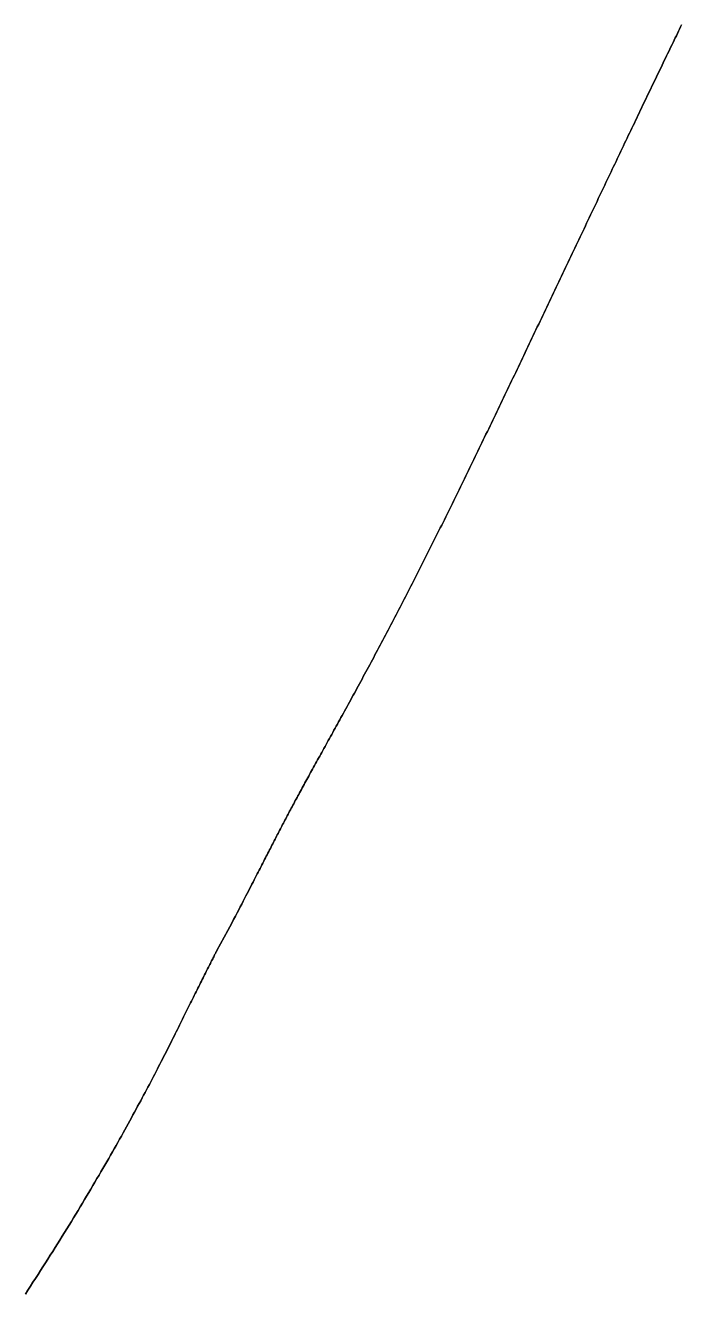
# Model space of a CAD drawing. Header units: inches. Extents: x 130170 to 284068, y 377793 to 804530.
# Drawn here: x 259175.51 to 259201.36, y 738514.96 to 738564.84 of the extents above; entities that cross this region are included whole.
import ezdxf

# ---------------------------------------------------------------- set-up
doc = ezdxf.new("R2010")
doc.units = ezdxf.units.IN
doc.header["$MEASUREMENT"] = 0
doc.layers.add('muni_il', color=7, linetype='Continuous')

msp = doc.modelspace()

# ---------------------------------------------------------------- linework, layer by layer
at = {"layer": 'muni_il'}
for points in [[(259175.509, 738514.901), (259175.61, 738515.056), (259175.71, 738515.21), (259175.81, 738515.363), (259175.909, 738515.517), (259176.008, 738515.67), (259176.106, 738515.822), (259176.204, 738515.975), (259176.3, 738516.126), (259176.397, 738516.278), (259176.492, 738516.428), (259176.587, 738516.579), (259176.682, 738516.728), (259176.775, 738516.877), (259176.868, 738517.026), (259176.96, 738517.174), (259177.052, 738517.321), (259177.143, 738517.468), (259177.233, 738517.614), (259177.322, 738517.759), (259177.41, 738517.904), (259177.498, 738518.048), (259177.585, 738518.191), (259177.671, 738518.333), (259177.757, 738518.475), (259177.841, 738518.616), (259177.925, 738518.756), (259178.008, 738518.895), (259178.09, 738519.033), (259178.172, 738519.17), (259178.252, 738519.307), (259178.332, 738519.443), (259178.411, 738519.577), (259178.489, 738519.711), (259178.566, 738519.844), (259178.642, 738519.976), (259178.718, 738520.107), (259178.792, 738520.237), (259178.866, 738520.365), (259178.939, 738520.493), (259179.011, 738520.62), (259179.082, 738520.746), (259179.153, 738520.871), (259179.223, 738520.995), (259179.291, 738521.118), (259179.359, 738521.24), (259179.426, 738521.361), (259179.493, 738521.48), (259179.558, 738521.599), (259179.623, 738521.717), (259179.687, 738521.833), (259179.75, 738521.949), (259179.812, 738522.064), (259179.874, 738522.177), (259179.934, 738522.29), (259179.994, 738522.401), (259180.054, 738522.512), (259180.112, 738522.621), (259180.17, 738522.729), (259180.227, 738522.837), (259180.283, 738522.943), (259180.339, 738523.049), (259180.394, 738523.153), (259180.448, 738523.257), (259180.502, 738523.359), (259180.555, 738523.461), (259180.607, 738523.561), (259180.659, 738523.661), (259180.71, 738523.76), (259180.76, 738523.858), (259180.81, 738523.955), (259180.859, 738524.051), (259180.908, 738524.146), (259180.956, 738524.24), (259181.004, 738524.334), (259181.051, 738524.427), (259181.098, 738524.519), (259181.144, 738524.61), (259181.19, 738524.7), (259181.235, 738524.789), (259181.279, 738524.878), (259181.324, 738524.966), (259181.368, 738525.054), (259181.411, 738525.14), (259181.454, 738525.226), (259181.497, 738525.311), (259181.539, 738525.396), (259181.581, 738525.48), (259181.622, 738525.563), (259181.663, 738525.645), (259181.704, 738525.727), (259181.744, 738525.808), (259181.784, 738525.889), (259181.824, 738525.968), (259181.864, 738526.047), (259181.902, 738526.126), (259181.941, 738526.204), (259181.98, 738526.281), (259182.018, 738526.357), (259182.055, 738526.433), (259182.093, 738526.508), (259182.13, 738526.583), (259182.166, 738526.656), (259182.202, 738526.729), (259182.238, 738526.801), (259182.274, 738526.872), (259182.309, 738526.942), (259182.344, 738527.012), (259182.378, 738527.081), (259182.412, 738527.148), (259182.445, 738527.215), (259182.478, 738527.28), (259182.51, 738527.345), (259182.542, 738527.408), (259182.573, 738527.471), (259182.603, 738527.531), (259182.633, 738527.591), (259182.663, 738527.649), (259182.691, 738527.706), (259182.719, 738527.762), (259182.746, 738527.815), (259182.772, 738527.867), (259182.798, 738527.918), (259182.822, 738527.966), (259182.846, 738528.013), (259182.869, 738528.058), (259182.89, 738528.1), (259182.91, 738528.141), (259182.93, 738528.179), (259182.948, 738528.215), (259182.965, 738528.248), (259182.98, 738528.278), (259182.994, 738528.306), (259183.007, 738528.331), (259183.019, 738528.353), (259183.028, 738528.373), (259183.036, 738528.389), (259183.043, 738528.401), (259183.048, 738528.41), (259183.051, 738528.417), (259183.488, 738529.207), (259183.642, 738529.502), (259183.714, 738529.641), (259183.783, 738529.773), (259183.85, 738529.901), (259183.914, 738530.023), (259183.975, 738530.14), (259184.034, 738530.253), (259184.09, 738530.362), (259184.145, 738530.467), (259184.198, 738530.569), (259184.249, 738530.667), (259184.298, 738530.763), (259184.346, 738530.855), (259184.393, 738530.944), (259184.438, 738531.032), (259184.482, 738531.116), (259184.524, 738531.199), (259184.566, 738531.28), (259184.606, 738531.358), (259184.646, 738531.435), (259184.685, 738531.51), (259184.723, 738531.584), (259184.76, 738531.656), (259184.796, 738531.727), (259184.832, 738531.797), (259184.867, 738531.865), (259184.901, 738531.933), (259184.935, 738531.999), (259184.969, 738532.065), (259185.002, 738532.13), (259185.035, 738532.193), (259185.067, 738532.257), (259185.099, 738532.319), (259185.131, 738532.381), (259185.162, 738532.442), (259185.193, 738532.503), (259185.224, 738532.563), (259185.255, 738532.623), (259185.285, 738532.683), (259185.316, 738532.742), (259185.346, 738532.801), (259185.376, 738532.859), (259185.406, 738532.917), (259185.436, 738532.976), (259185.466, 738533.033), (259185.496, 738533.091), (259185.526, 738533.149), (259185.555, 738533.206), (259185.585, 738533.264), (259185.615, 738533.321), (259185.645, 738533.379), (259185.675, 738533.437), (259185.706, 738533.494), (259185.736, 738533.552), (259185.766, 738533.61), (259185.797, 738533.668), (259185.828, 738533.726), (259185.858, 738533.784), (259185.889, 738533.843), (259185.921, 738533.902), (259185.952, 738533.961), (259185.983, 738534.02), (259186.015, 738534.079), (259186.047, 738534.139), (259186.08, 738534.199), (259186.112, 738534.26), (259186.145, 738534.321), (259186.178, 738534.382), (259186.211, 738534.444), (259186.245, 738534.506), (259186.278, 738534.568), (259186.313, 738534.631), (259186.347, 738534.695), (259186.382, 738534.758), (259186.417, 738534.823), (259186.452, 738534.888), (259186.488, 738534.953), (259186.524, 738535.019), (259186.56, 738535.085), (259186.597, 738535.152), (259186.634, 738535.219), (259186.671, 738535.287), (259186.709, 738535.356), (259186.747, 738535.425), (259186.786, 738535.494), (259186.824, 738535.565), (259186.863, 738535.635), (259186.903, 738535.707), (259186.942, 738535.778), (259186.982, 738535.851), (259187.023, 738535.924), (259187.064, 738535.998), (259187.105, 738536.072), (259187.146, 738536.147), (259187.188, 738536.222), (259187.23, 738536.298), (259187.272, 738536.374), (259187.315, 738536.452), (259187.358, 738536.529), (259187.401, 738536.608), (259187.445, 738536.687), (259187.489, 738536.766), (259187.533, 738536.846), (259187.578, 738536.927), (259187.623, 738537.008), (259187.668, 738537.09), (259187.713, 738537.172), (259187.759, 738537.255), (259187.805, 738537.338), (259187.851, 738537.422), (259187.898, 738537.506), (259187.944, 738537.591), (259187.991, 738537.677), (259188.039, 738537.763), (259188.086, 738537.849), (259188.134, 738537.936), (259188.182, 738538.024), (259188.23, 738538.112), (259188.278, 738538.2), (259188.327, 738538.289), (259188.376, 738538.378), (259188.425, 738538.468), (259188.474, 738538.558), (259188.523, 738538.649), (259188.573, 738538.74), (259188.623, 738538.832), (259188.673, 738538.924), (259188.723, 738539.016), (259188.773, 738539.109), (259188.823, 738539.202), (259188.874, 738539.295), (259188.924, 738539.39), (259188.975, 738539.484), (259189.026, 738539.578), (259189.077, 738539.673), (259189.128, 738539.769), (259189.179, 738539.865), (259189.231, 738539.961), (259189.282, 738540.057), (259189.334, 738540.154), (259189.386, 738540.251), (259189.437, 738540.348), (259189.489, 738540.445), (259189.541, 738540.543), (259189.593, 738540.642), (259189.645, 738540.74), (259189.697, 738540.839), (259189.749, 738540.938), (259189.802, 738541.037), (259189.854, 738541.136), (259189.906, 738541.236), (259189.959, 738541.336), (259190.011, 738541.436), (259190.063, 738541.537), (259190.116, 738541.637), (259190.168, 738541.738), (259190.221, 738541.839), (259190.274, 738541.941), (259190.326, 738542.042), (259190.379, 738542.144), (259190.432, 738542.246), (259190.484, 738542.348), (259190.537, 738542.451), (259190.59, 738542.553), (259190.643, 738542.656), (259190.695, 738542.759), (259190.748, 738542.862), (259190.801, 738542.965), (259190.854, 738543.068), (259190.906, 738543.172), (259190.959, 738543.275), (259191.012, 738543.379), (259191.065, 738543.484), (259191.118, 738543.588), (259191.17, 738543.692), (259191.223, 738543.797), (259191.276, 738543.901), (259191.329, 738544.006), (259191.382, 738544.111), (259191.435, 738544.216), (259191.487, 738544.321), (259191.54, 738544.427), (259191.593, 738544.532), (259191.646, 738544.638), (259191.699, 738544.744), (259191.752, 738544.85), (259191.804, 738544.956), (259191.857, 738545.062), (259191.91, 738545.168), (259191.963, 738545.275), (259192.016, 738545.381), (259192.069, 738545.488), (259192.121, 738545.595), (259192.174, 738545.702), (259192.227, 738545.809), (259192.28, 738545.916), (259192.333, 738546.023), (259192.386, 738546.131), (259192.438, 738546.238), (259192.491, 738546.346), (259192.544, 738546.453), (259192.597, 738546.561), (259192.65, 738546.669), (259192.703, 738546.777), (259192.756, 738546.886), (259192.808, 738546.994), (259192.861, 738547.102), (259192.914, 738547.211), (259192.967, 738547.32), (259193.02, 738547.428), (259193.073, 738547.537), (259193.126, 738547.646), (259193.179, 738547.755), (259193.232, 738547.864), (259193.285, 738547.974), (259193.338, 738548.083), (259193.391, 738548.193), (259193.444, 738548.302), (259193.497, 738548.412), (259193.55, 738548.522), (259193.603, 738548.631), (259193.656, 738548.741), (259193.709, 738548.851), (259193.762, 738548.961), (259193.815, 738549.072), (259193.868, 738549.182), (259193.921, 738549.292), (259193.974, 738549.403), (259194.028, 738549.513), (259194.081, 738549.624), (259194.134, 738549.735), (259194.187, 738549.845), (259194.24, 738549.956), (259194.293, 738550.067), (259194.347, 738550.178), (259194.4, 738550.289), (259194.453, 738550.4), (259194.506, 738550.511), (259194.56, 738550.623), (259194.613, 738550.734), (259194.666, 738550.845), (259194.719, 738550.957), (259194.773, 738551.068), (259194.826, 738551.18), (259194.879, 738551.291), (259194.933, 738551.403), (259194.986, 738551.514), (259195.039, 738551.626), (259195.092, 738551.738), (259195.146, 738551.849), (259195.199, 738551.961), (259195.252, 738552.073), (259195.305, 738552.184), (259195.359, 738552.296), (259195.412, 738552.408), (259195.465, 738552.52), (259195.518, 738552.631), (259195.572, 738552.743), (259195.625, 738552.855), (259195.678, 738552.966), (259195.731, 738553.078), (259195.785, 738553.19), (259195.838, 738553.301), (259195.891, 738553.413), (259195.944, 738553.525), (259195.997, 738553.636), (259196.05, 738553.748), (259196.103, 738553.859), (259196.156, 738553.971), (259196.209, 738554.082), (259196.262, 738554.193), (259196.315, 738554.305), (259196.368, 738554.416), (259196.421, 738554.527), (259196.473, 738554.638), (259196.526, 738554.749), (259196.579, 738554.86), (259196.632, 738554.97), (259196.684, 738555.081), (259196.737, 738555.192), (259196.789, 738555.302), (259196.842, 738555.412), (259196.894, 738555.523), (259196.946, 738555.633), (259196.999, 738555.743), (259197.051, 738555.853), (259197.103, 738555.963), (259197.155, 738556.072), (259197.207, 738556.182), (259197.259, 738556.291), (259197.311, 738556.4), (259197.363, 738556.509), (259197.415, 738556.618), (259197.466, 738556.727), (259197.518, 738556.835), (259197.57, 738556.943), (259197.621, 738557.052), (259197.672, 738557.16), (259197.724, 738557.268), (259197.775, 738557.375), (259197.826, 738557.483), (259197.877, 738557.59), (259197.928, 738557.697), (259197.979, 738557.804), (259198.029, 738557.91), (259198.08, 738558.017), (259198.13, 738558.123), (259198.181, 738558.229), (259198.231, 738558.335), (259198.282, 738558.44), (259198.332, 738558.545), (259198.382, 738558.65), (259198.432, 738558.755), (259198.481, 738558.86), (259198.531, 738558.964), (259198.581, 738559.068), (259198.63, 738559.172), (259198.679, 738559.276), (259198.729, 738559.379), (259198.778, 738559.482), (259198.827, 738559.585), (259198.876, 738559.687), (259198.924, 738559.789), (259198.973, 738559.891), (259199.022, 738559.993), (259199.07, 738560.094), (259199.118, 738560.195), (259199.166, 738560.296), (259199.214, 738560.397), (259199.262, 738560.497), (259199.31, 738560.597), (259199.358, 738560.697), (259199.405, 738560.796), (259199.453, 738560.895), (259199.5, 738560.994), (259199.547, 738561.092), (259199.594, 738561.19), (259199.641, 738561.288), (259199.687, 738561.386), (259199.734, 738561.483), (259199.781, 738561.58), (259199.827, 738561.677), (259199.873, 738561.773), (259199.919, 738561.869), (259199.965, 738561.965), (259200.011, 738562.06), (259200.056, 738562.155), (259200.102, 738562.25), (259200.147, 738562.344), (259200.193, 738562.438), (259200.238, 738562.532), (259200.283, 738562.625), (259200.327, 738562.719), (259200.372, 738562.812), (259200.417, 738562.904), (259200.461, 738562.996), (259200.505, 738563.088), (259200.55, 738563.18), (259200.594, 738563.271), (259200.638, 738563.362), (259200.681, 738563.453), (259200.725, 738563.543), (259200.769, 738563.633), (259200.812, 738563.723), (259200.855, 738563.812), (259200.898, 738563.901), (259200.941, 738563.99), (259200.984, 738564.079), (259201.027, 738564.167), (259201.07, 738564.255), (259201.112, 738564.342), (259201.154, 738564.429), (259201.197, 738564.516), (259201.239, 738564.603), (259201.281, 738564.689), (259201.323, 738564.775), (259201.364, 738564.861)], [(259201.364, 738564.861), (259201.323, 738564.775), (259201.281, 738564.689), (259201.239, 738564.603), (259201.197, 738564.516), (259201.154, 738564.429), (259201.112, 738564.342), (259201.07, 738564.255), (259201.027, 738564.167), (259200.984, 738564.079), (259200.941, 738563.99), (259200.898, 738563.901), (259200.855, 738563.812), (259200.812, 738563.723), (259200.769, 738563.633), (259200.725, 738563.543), (259200.681, 738563.453), (259200.638, 738563.362), (259200.594, 738563.271), (259200.55, 738563.18), (259200.505, 738563.088), (259200.461, 738562.996), (259200.417, 738562.904), (259200.372, 738562.812), (259200.327, 738562.719), (259200.283, 738562.625), (259200.238, 738562.532), (259200.193, 738562.438), (259200.147, 738562.344), (259200.102, 738562.25), (259200.056, 738562.155), (259200.011, 738562.06), (259199.965, 738561.965), (259199.919, 738561.869), (259199.873, 738561.773), (259199.827, 738561.677), (259199.781, 738561.58), (259199.734, 738561.483), (259199.687, 738561.386), (259199.641, 738561.288), (259199.594, 738561.19), (259199.547, 738561.092), (259199.5, 738560.994), (259199.453, 738560.895), (259199.405, 738560.796), (259199.358, 738560.697), (259199.31, 738560.597), (259199.262, 738560.497), (259199.214, 738560.397), (259199.166, 738560.296), (259199.118, 738560.195), (259199.07, 738560.094), (259199.022, 738559.993), (259198.973, 738559.891), (259198.924, 738559.789), (259198.876, 738559.687), (259198.827, 738559.585), (259198.778, 738559.482), (259198.729, 738559.379), (259198.679, 738559.276), (259198.63, 738559.172), (259198.581, 738559.068), (259198.531, 738558.964), (259198.481, 738558.86), (259198.432, 738558.755), (259198.382, 738558.65), (259198.332, 738558.545), (259198.282, 738558.44), (259198.231, 738558.335), (259198.181, 738558.229), (259198.13, 738558.123), (259198.08, 738558.017), (259198.029, 738557.91), (259197.979, 738557.804), (259197.928, 738557.697), (259197.877, 738557.59), (259197.826, 738557.483), (259197.775, 738557.375), (259197.724, 738557.268), (259197.672, 738557.16), (259197.621, 738557.052), (259197.57, 738556.943), (259197.518, 738556.835), (259197.466, 738556.727), (259197.415, 738556.618), (259197.363, 738556.509), (259197.311, 738556.4), (259197.259, 738556.291), (259197.207, 738556.182), (259197.155, 738556.072), (259197.103, 738555.963), (259197.051, 738555.853), (259196.999, 738555.743), (259196.946, 738555.633), (259196.894, 738555.523), (259196.842, 738555.412), (259196.789, 738555.302), (259196.737, 738555.192), (259196.684, 738555.081), (259196.632, 738554.97), (259196.579, 738554.86), (259196.526, 738554.749), (259196.473, 738554.638), (259196.421, 738554.527), (259196.368, 738554.416), (259196.315, 738554.305), (259196.262, 738554.193), (259196.209, 738554.082), (259196.156, 738553.971), (259196.103, 738553.859), (259196.05, 738553.748), (259195.997, 738553.636), (259195.944, 738553.525), (259195.891, 738553.413), (259195.838, 738553.301), (259195.785, 738553.19), (259195.731, 738553.078), (259195.678, 738552.966), (259195.625, 738552.855), (259195.572, 738552.743), (259195.518, 738552.631), (259195.465, 738552.52), (259195.412, 738552.408), (259195.359, 738552.296), (259195.305, 738552.184), (259195.252, 738552.073), (259195.199, 738551.961), (259195.146, 738551.849), (259195.092, 738551.738), (259195.039, 738551.626), (259194.986, 738551.514), (259194.933, 738551.403), (259194.879, 738551.291), (259194.826, 738551.18), (259194.773, 738551.068), (259194.719, 738550.957), (259194.666, 738550.845), (259194.613, 738550.734), (259194.56, 738550.623), (259194.506, 738550.511), (259194.453, 738550.4), (259194.4, 738550.289), (259194.347, 738550.178), (259194.293, 738550.067), (259194.24, 738549.956), (259194.187, 738549.845), (259194.134, 738549.735), (259194.081, 738549.624), (259194.028, 738549.513), (259193.974, 738549.403), (259193.921, 738549.292), (259193.868, 738549.182), (259193.815, 738549.072), (259193.762, 738548.961), (259193.709, 738548.851), (259193.656, 738548.741), (259193.603, 738548.631), (259193.55, 738548.522), (259193.497, 738548.412), (259193.444, 738548.302), (259193.391, 738548.193), (259193.338, 738548.083), (259193.285, 738547.974), (259193.232, 738547.864), (259193.179, 738547.755), (259193.126, 738547.646), (259193.073, 738547.537), (259193.02, 738547.428), (259192.967, 738547.32), (259192.914, 738547.211), (259192.861, 738547.102), (259192.808, 738546.994), (259192.756, 738546.886), (259192.703, 738546.777), (259192.65, 738546.669), (259192.597, 738546.561), (259192.544, 738546.453), (259192.491, 738546.346), (259192.438, 738546.238), (259192.386, 738546.131), (259192.333, 738546.023), (259192.28, 738545.916), (259192.227, 738545.809), (259192.174, 738545.702), (259192.121, 738545.595), (259192.069, 738545.488), (259192.016, 738545.381), (259191.963, 738545.275), (259191.91, 738545.168), (259191.857, 738545.062), (259191.804, 738544.956), (259191.752, 738544.85), (259191.699, 738544.744), (259191.646, 738544.638), (259191.593, 738544.532), (259191.54, 738544.427), (259191.487, 738544.321), (259191.435, 738544.216), (259191.382, 738544.111), (259191.329, 738544.006), (259191.276, 738543.901), (259191.223, 738543.797), (259191.17, 738543.692), (259191.118, 738543.588), (259191.065, 738543.484), (259191.012, 738543.379), (259190.959, 738543.275), (259190.906, 738543.172), (259190.854, 738543.068), (259190.801, 738542.965), (259190.748, 738542.862), (259190.695, 738542.759), (259190.643, 738542.656), (259190.59, 738542.553), (259190.537, 738542.451), (259190.484, 738542.348), (259190.432, 738542.246), (259190.379, 738542.144), (259190.326, 738542.042), (259190.274, 738541.941), (259190.221, 738541.839), (259190.168, 738541.738), (259190.116, 738541.637), (259190.063, 738541.537), (259190.011, 738541.436), (259189.959, 738541.336), (259189.906, 738541.236), (259189.854, 738541.136), (259189.802, 738541.037), (259189.749, 738540.938), (259189.697, 738540.839), (259189.645, 738540.74), (259189.593, 738540.642), (259189.541, 738540.543), (259189.489, 738540.445), (259189.437, 738540.348), (259189.386, 738540.251), (259189.334, 738540.154), (259189.282, 738540.057), (259189.231, 738539.961), (259189.179, 738539.865), (259189.128, 738539.769), (259189.077, 738539.673), (259189.026, 738539.578), (259188.975, 738539.484), (259188.924, 738539.39), (259188.874, 738539.295), (259188.823, 738539.202), (259188.773, 738539.109), (259188.723, 738539.016), (259188.673, 738538.924), (259188.623, 738538.832), (259188.573, 738538.74), (259188.523, 738538.649), (259188.474, 738538.558), (259188.425, 738538.468), (259188.376, 738538.378), (259188.327, 738538.289), (259188.278, 738538.2), (259188.23, 738538.112), (259188.182, 738538.024), (259188.134, 738537.936), (259188.086, 738537.849), (259188.039, 738537.763), (259187.991, 738537.677), (259187.944, 738537.591), (259187.898, 738537.506), (259187.851, 738537.422), (259187.805, 738537.338), (259187.759, 738537.255), (259187.713, 738537.172), (259187.668, 738537.09), (259187.623, 738537.008), (259187.578, 738536.927), (259187.533, 738536.846), (259187.489, 738536.766), (259187.445, 738536.687), (259187.401, 738536.608), (259187.358, 738536.529), (259187.315, 738536.452), (259187.272, 738536.374), (259187.23, 738536.298), (259187.188, 738536.222), (259187.146, 738536.147), (259187.105, 738536.072), (259187.064, 738535.998), (259187.023, 738535.924), (259186.982, 738535.851), (259186.942, 738535.778), (259186.903, 738535.707), (259186.863, 738535.635), (259186.824, 738535.565), (259186.786, 738535.494), (259186.747, 738535.425), (259186.709, 738535.356), (259186.671, 738535.287), (259186.634, 738535.219), (259186.597, 738535.152), (259186.56, 738535.085), (259186.524, 738535.019), (259186.488, 738534.953), (259186.452, 738534.888), (259186.417, 738534.823), (259186.382, 738534.758), (259186.347, 738534.695), (259186.313, 738534.631), (259186.278, 738534.568), (259186.245, 738534.506), (259186.211, 738534.444), (259186.178, 738534.382), (259186.145, 738534.321), (259186.112, 738534.26), (259186.08, 738534.199), (259186.047, 738534.139), (259186.015, 738534.079), (259185.983, 738534.02), (259185.952, 738533.961), (259185.921, 738533.902), (259185.889, 738533.843), (259185.858, 738533.784), (259185.828, 738533.726), (259185.797, 738533.668), (259185.766, 738533.61), (259185.736, 738533.552), (259185.706, 738533.494), (259185.675, 738533.437), (259185.645, 738533.379), (259185.615, 738533.321), (259185.585, 738533.264), (259185.555, 738533.206), (259185.526, 738533.149), (259185.496, 738533.091), (259185.466, 738533.033), (259185.436, 738532.976), (259185.406, 738532.917), (259185.376, 738532.859), (259185.346, 738532.801), (259185.316, 738532.742), (259185.285, 738532.683), (259185.255, 738532.623), (259185.224, 738532.563), (259185.193, 738532.503), (259185.162, 738532.442), (259185.131, 738532.381), (259185.099, 738532.319), (259185.067, 738532.257), (259185.035, 738532.193), (259185.002, 738532.13), (259184.969, 738532.065), (259184.935, 738531.999), (259184.901, 738531.933), (259184.867, 738531.865), (259184.832, 738531.797), (259184.796, 738531.727), (259184.76, 738531.656), (259184.723, 738531.584), (259184.685, 738531.51), (259184.646, 738531.435), (259184.606, 738531.358), (259184.566, 738531.28), (259184.524, 738531.199), (259184.482, 738531.116), (259184.438, 738531.032), (259184.393, 738530.944), (259184.346, 738530.855), (259184.298, 738530.763), (259184.249, 738530.667), (259184.198, 738530.569), (259184.145, 738530.467), (259184.09, 738530.362), (259184.034, 738530.253), (259183.975, 738530.14), (259183.914, 738530.023), (259183.85, 738529.901), (259183.783, 738529.773), (259183.714, 738529.641), (259183.642, 738529.502), (259183.488, 738529.207), (259183.051, 738528.417), (259183.048, 738528.41), (259183.043, 738528.401), (259183.036, 738528.389), (259183.028, 738528.373), (259183.019, 738528.353), (259183.007, 738528.331), (259182.994, 738528.306), (259182.98, 738528.278), (259182.965, 738528.248), (259182.948, 738528.215), (259182.93, 738528.179), (259182.91, 738528.141), (259182.89, 738528.1), (259182.869, 738528.058), (259182.846, 738528.013), (259182.822, 738527.966), (259182.798, 738527.918), (259182.772, 738527.867), (259182.746, 738527.815), (259182.719, 738527.762), (259182.691, 738527.706), (259182.663, 738527.649), (259182.633, 738527.591), (259182.603, 738527.531), (259182.573, 738527.471), (259182.542, 738527.408), (259182.51, 738527.345), (259182.478, 738527.28), (259182.445, 738527.215), (259182.412, 738527.148), (259182.378, 738527.081), (259182.344, 738527.012), (259182.309, 738526.942), (259182.274, 738526.872), (259182.238, 738526.801), (259182.202, 738526.729), (259182.166, 738526.656), (259182.13, 738526.583), (259182.093, 738526.508), (259182.055, 738526.433), (259182.018, 738526.357), (259181.98, 738526.281), (259181.941, 738526.204), (259181.902, 738526.126), (259181.864, 738526.047), (259181.824, 738525.968), (259181.784, 738525.889), (259181.744, 738525.808), (259181.704, 738525.727), (259181.663, 738525.645), (259181.622, 738525.563), (259181.581, 738525.48), (259181.539, 738525.396), (259181.497, 738525.311), (259181.454, 738525.226), (259181.411, 738525.14), (259181.368, 738525.054), (259181.324, 738524.966), (259181.279, 738524.878), (259181.235, 738524.789), (259181.19, 738524.7), (259181.144, 738524.61), (259181.098, 738524.519), (259181.051, 738524.427), (259181.004, 738524.334), (259180.956, 738524.24), (259180.908, 738524.146), (259180.859, 738524.051), (259180.81, 738523.955), (259180.76, 738523.858), (259180.71, 738523.76), (259180.659, 738523.661), (259180.607, 738523.561), (259180.555, 738523.461), (259180.502, 738523.359), (259180.448, 738523.257), (259180.394, 738523.153), (259180.339, 738523.049), (259180.283, 738522.943), (259180.227, 738522.837), (259180.17, 738522.729), (259180.112, 738522.621), (259180.054, 738522.512), (259179.994, 738522.401), (259179.934, 738522.29), (259179.874, 738522.177), (259179.812, 738522.064), (259179.75, 738521.949), (259179.687, 738521.833), (259179.623, 738521.717), (259179.558, 738521.599), (259179.493, 738521.48), (259179.426, 738521.361), (259179.359, 738521.24), (259179.291, 738521.118), (259179.223, 738520.995), (259179.153, 738520.871), (259179.082, 738520.746), (259179.011, 738520.62), (259178.939, 738520.493), (259178.866, 738520.365), (259178.792, 738520.237), (259178.718, 738520.107), (259178.642, 738519.976), (259178.566, 738519.844), (259178.489, 738519.711), (259178.411, 738519.577), (259178.332, 738519.443), (259178.252, 738519.307), (259178.172, 738519.17), (259178.09, 738519.033), (259178.008, 738518.895), (259177.925, 738518.756), (259177.841, 738518.616), (259177.757, 738518.475), (259177.671, 738518.333), (259177.585, 738518.191), (259177.498, 738518.048), (259177.41, 738517.904), (259177.322, 738517.759), (259177.233, 738517.614), (259177.143, 738517.468), (259177.052, 738517.321), (259176.96, 738517.174), (259176.868, 738517.026), (259176.775, 738516.877), (259176.682, 738516.728), (259176.587, 738516.579), (259176.492, 738516.428), (259176.397, 738516.278), (259176.3, 738516.126), (259176.204, 738515.975), (259176.106, 738515.822), (259176.008, 738515.67), (259175.909, 738515.517), (259175.81, 738515.363), (259175.71, 738515.21), (259175.61, 738515.056), (259175.509, 738514.901)]]:
    msp.add_lwpolyline(points, dxfattribs=at)

doc.saveas('drawing.dxf')
